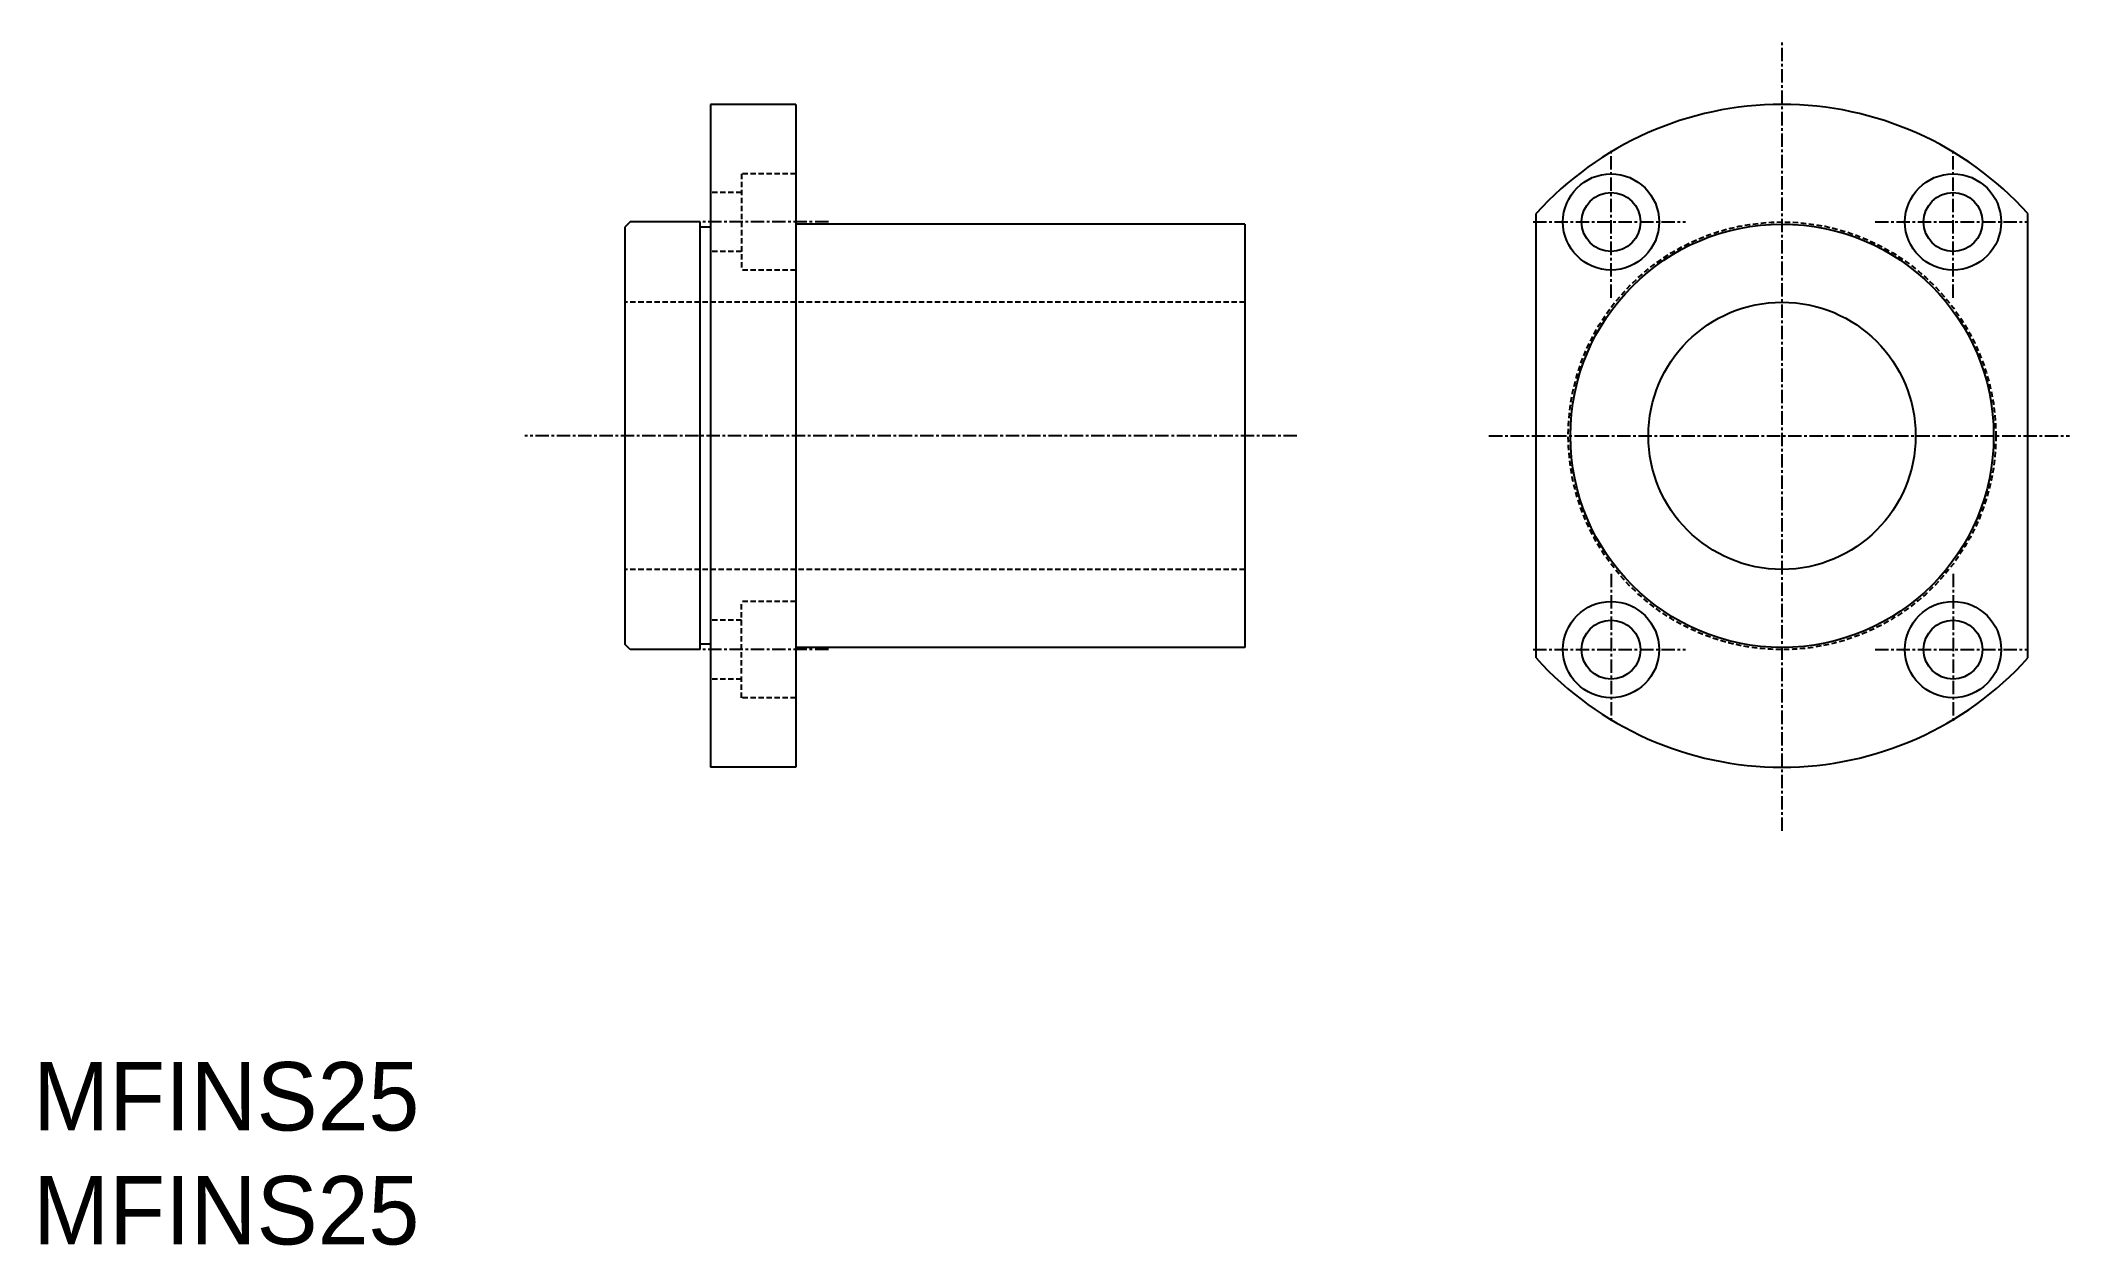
# Model space of a CAD drawing. Extents: x 11 to 201, y 10 to 123.
import ezdxf

# ---------------------------------------------------------------- set-up
doc = ezdxf.new("R2010")
doc.units = 0
doc.linetypes.add('CENTER', pattern=[2, 1.25, -0.25, 0.25, -0.25])
doc.linetypes.add('DASHED', pattern=[0.75, 0.5, -0.25])
doc.layers.get('0').update_dxf_attribs({"linetype": 'CONTINUOUS'})
doc.layers.add('CENTER', color=1, linetype='CENTER')

# ---------------------------------------------------------------- blocks, each defined once
blk = doc.blocks.new('*U2')
for p in [(20.98, 81.85), (20.98, 71.19)]:
    blk.add_text('MFINS25', height=6.4).set_placement(p)

msp = doc.modelspace()

# ---------------------------------------------------------------- linework, layer by layer
at = {"color": 7, "linetype": 'CONTINUOUS'}
for p, q in [((73.38, 116.64), (73.38, 54.64)), ((81.38, 116.64), (73.38, 116.64)), ((81.38, 116.64), (81.38, 54.64)), ((150.64, 64.86), (150.64, 106.43)), ((196.64, 64.86), (196.64, 106.43)), ((65.88, 105.64), (65.38, 105.14)), ((65.38, 105.14), (65.38, 66.14)), ((72.38, 105.64), (65.88, 105.64)), ((72.38, 105.64), (72.38, 65.64)), ((73.38, 105.14), (72.38, 105.14)), ((123.38, 105.44), (81.38, 105.44)), ((123.38, 105.44), (123.38, 65.84)), ((65.88, 65.64), (65.38, 66.14)), ((72.38, 65.64), (65.88, 65.64)), ((73.38, 66.14), (72.38, 66.14)), ((123.38, 65.84), (81.38, 65.84)), ((81.38, 54.64), (73.38, 54.64))]:
    msp.add_line(p, q, dxfattribs=at)
at = {"color": 3, "linetype": 'DASHED'}
for p, q in [((76.28, 110.14), (76.28, 101.14)), ((81.38, 110.14), (76.28, 110.14)), ((76.28, 108.39), (73.38, 108.39)), ((76.28, 102.89), (73.38, 102.89)), ((81.38, 101.14), (76.28, 101.14)), ((123.38, 98.14), (65.38, 98.14)), ((123.38, 73.14), (65.38, 73.14)), ((76.28, 68.39), (73.38, 68.39)), ((76.28, 61.14), (76.28, 70.14)), ((81.38, 70.14), (76.28, 70.14)), ((76.28, 62.89), (73.38, 62.89)), ((81.38, 61.14), (76.28, 61.14))]:
    msp.add_line(p, q, dxfattribs=at)
at = {"color": 7, "linetype": 'CONTINUOUS'}
for centre, radius in [((157.64, 105.64), 4.5), ((189.64, 105.64), 4.5), ((157.64, 105.64), 2.75), ((189.64, 105.64), 2.75), ((173.64, 85.64), 19.8), ((173.64, 85.64), 12.5), ((157.64, 65.64), 4.5), ((157.64, 65.64), 2.75), ((189.64, 65.64), 4.5), ((189.64, 65.64), 2.75)]:
    msp.add_circle(centre, radius, dxfattribs=at)
at = {"color": 3, "linetype": 'DASHED'}
msp.add_circle((173.64, 85.64), 20, dxfattribs=at)
at = {"color": 7, "linetype": 'CONTINUOUS'}
for start, end in [(42.1034, 137.8966), (222.1034, 317.8966)]:
    msp.add_arc((173.64, 85.64), 31, start, end, dxfattribs=at)
at = {"layer": 'CENTER', "color": 1, "linetype": 'CENTER'}
for p, q in [((173.64, 48.68), (173.64, 122.61)), ((157.64, 98.55), (157.64, 112.48)), ((189.64, 98.55), (189.64, 112.48)), ((84.41, 105.64), (70.18, 105.64)), ((150.35, 105.64), (164.62, 105.64)), ((182.35, 105.64), (196.62, 105.64)), ((128.25, 85.64), (56.02, 85.64)), ((146.22, 85.64), (200.53, 85.64)), ((157.64, 72.73), (157.64, 58.8)), ((189.64, 72.73), (189.64, 58.8)), ((84.41, 65.64), (70.18, 65.64)), ((150.35, 65.64), (164.62, 65.64)), ((182.35, 65.64), (196.62, 65.64))]:
    msp.add_line(p, q, dxfattribs=at)

# ---------------------------------------------------------------- block references
at = {"color": 7, "linetype": 'CONTINUOUS'}
msp.add_blockref('*U2', (-10.98, -61.19), dxfattribs=at)

doc.saveas('drawing.dxf')
